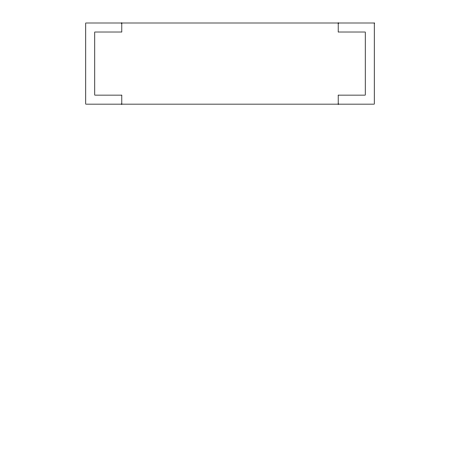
<?xml version="1.0" encoding="UTF-8"?>
<svg xmlns="http://www.w3.org/2000/svg" width="460" height="460" viewBox="0 0 460 460"><rect width="100%" height="100%" fill="white"/><g stroke="black" fill="none" stroke-linecap="round" stroke-linejoin="round"><path stroke-width="0.69" d="M338.18 23L338.18 32.016L365.228 32.016L365.228 95.122L338.18 95.122L338.18 104.138M121.82 23L121.82 32.016L94.771 32.016L94.771 95.122L121.82 95.122L121.82 104.138M374.239 23L85.761 23L85.761 104.138L374.239 104.138L374.239 23"/></g></svg>
